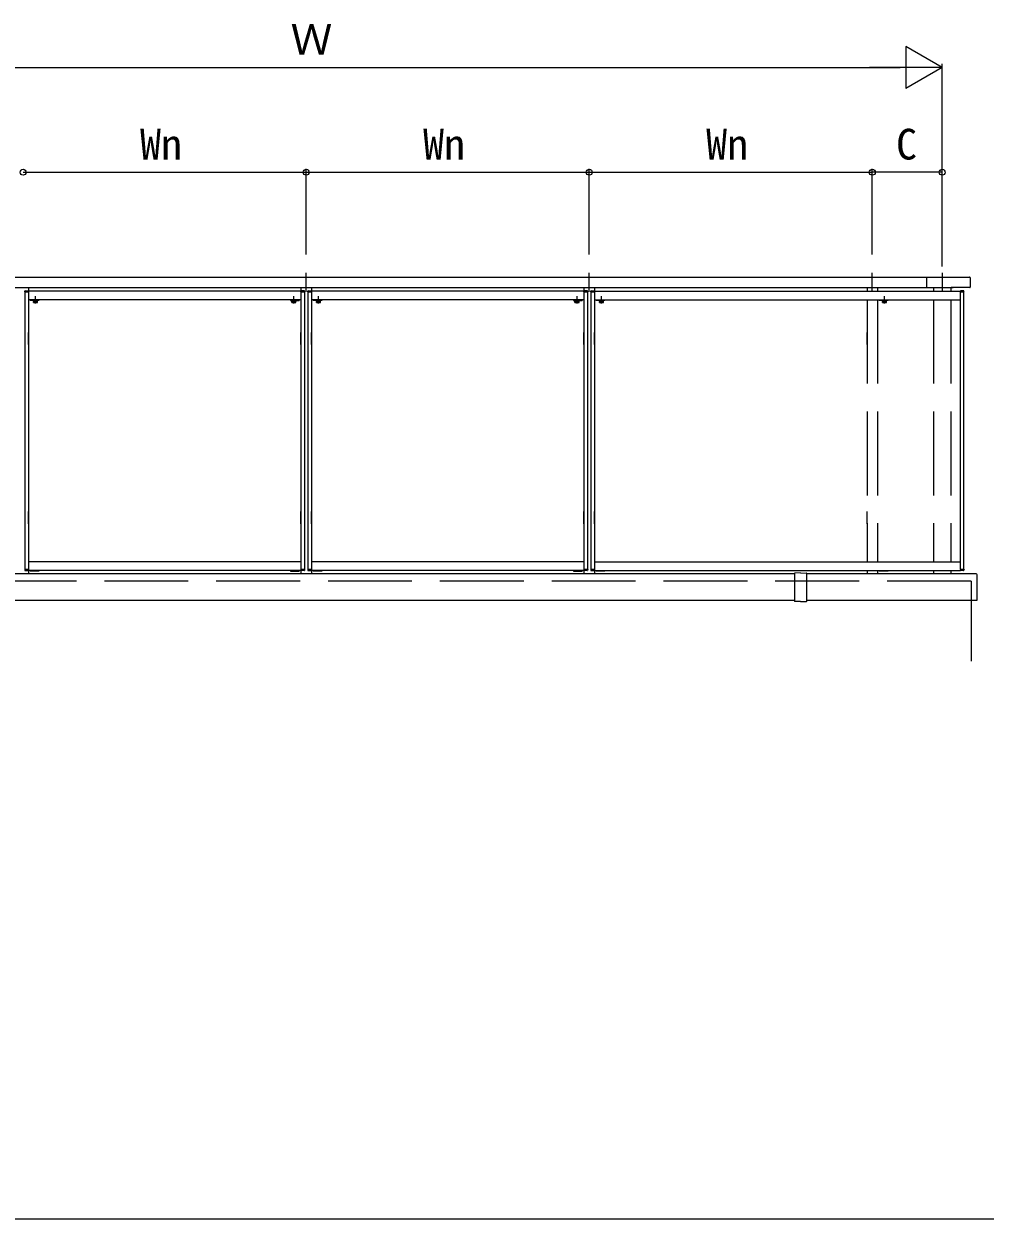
# Model space of a CAD drawing. Units: millimetres, scale not verified. Extents: x -990 to 990, y -1600 to 1603.
# Drawn here: x 462.6 to 737.6, y -1600 to -1257.9 of the extents above; entities that cross this region are included whole.
import ezdxf
from ezdxf.enums import TextEntityAlignment as Align

# ---------------------------------------------------------------- set-up
doc = ezdxf.new("R2010")
doc.units = ezdxf.units.MM
doc.header["$LTSCALE"] = 8
doc.linetypes.add('CHAIN2', pattern=[12, 9, -1, 1, -1])
doc.linetypes.add('DASHED3', pattern=[4, 3, -1])
for name, color, linetype, lineweight in [('0-1_USER1', 7, 'Continuous', 9), ('0-5_YKK_13', 4, 'Continuous', 9), ('0-6_YKK_D', 6, 'Continuous', 9)]:
    doc.layers.add(name, color=color, linetype=linetype, lineweight=lineweight)
doc.styles.add('ＭＳ ゴシック', font='')
doc.styles.get('ＭＳ ゴシック').set_extended_font_data('MS Gothic')

msp = doc.modelspace()

# ---------------------------------------------------------------- linework, layer by layer
at = {"layer": '0-1_USER1'}
msp.add_line((990, -1600), (-990, -1600), dxfattribs=at)
at = {"layer": '0-5_YKK_13'}
for p, q in [((353.57, -1330.338), (733.173, -1330.338)), ((543.37, -1334.588), (543.37, -1329.088)), ((624.37, -1334.588), (624.37, -1329.088)), ((705.37, -1334.588), (705.37, -1329.088)), ((720.87, -1330.338), (720.87, -1333.338)), ((725.37, -1329.088), (725.37, -1334.588)), ((733.37, -1330.538), (733.37, -1333.238)), ((358.79, -1333.338), (728.47, -1333.338)), ((463.87, -1333.338), (463.87, -1334.338)), ((541.87, -1333.338), (541.87, -1334.338)), ((544.87, -1333.338), (544.87, -1334.338)), ((622.87, -1333.338), (622.87, -1334.338)), ((625.87, -1333.338), (625.87, -1334.338)), ((703.87, -1333.338), (703.87, -1334.338)), ((706.87, -1333.338), (706.87, -1334.338)), ((722.87, -1333.338), (722.87, -1334.338)), ((727.87, -1333.338), (727.87, -1334.338)), ((728.47, -1333.338), (727.95, -1333.338)), ((733.27, -1333.338), (727.95, -1333.338)), ((462.82, -1334.588), (462.833, -1334.382)), ((462.82, -1334.588), (463.87, -1334.588)), ((462.87, -1334.588), (462.87, -1414.088)), ((463.87, -1334.588), (462.87, -1334.588)), ((462.933, -1334.288), (463.82, -1334.288)), ((463.87, -1334.588), (463.87, -1334.338)), ((541.87, -1334.338), (463.87, -1334.338)), ((463.87, -1334.588), (463.87, -1414.088)), ((541.87, -1336.838), (463.87, -1336.838)), ((464.37, -1336.838), (464.37, -1337.038)), ((465.37, -1337.268), (465.293, -1337.312)), ((465.293, -1337.623), (465.293, -1337.312)), ((465.37, -1337.668), (465.293, -1337.623)), ((465.295, -1337.118), (465.295, -1337.268)), ((466.445, -1337.118), (465.295, -1337.118)), ((466.445, -1337.268), (465.295, -1337.268)), ((465.37, -1337.268), (466.37, -1337.268)), ((465.37, -1337.668), (466.37, -1337.668)), ((465.581, -1337.623), (465.581, -1337.312)), ((465.85, -1337.268), (465.827, -1337.118)), ((465.891, -1337.118), (465.914, -1337.268)), ((466.159, -1337.623), (466.159, -1337.312)), ((466.37, -1337.268), (466.447, -1337.312)), ((466.445, -1337.268), (466.445, -1337.118)), ((539.37, -1337.268), (539.293, -1337.312)), ((539.295, -1337.268), (539.295, -1337.118)), ((539.295, -1337.118), (540.445, -1337.118)), ((539.295, -1337.268), (540.445, -1337.268)), ((540.37, -1337.268), (539.37, -1337.268)), ((540.37, -1337.668), (539.37, -1337.668)), ((539.581, -1337.623), (539.581, -1337.312)), ((539.85, -1337.118), (539.827, -1337.268)), ((539.89, -1337.268), (539.913, -1337.118)), ((540.159, -1337.623), (540.159, -1337.312)), ((540.37, -1337.268), (540.447, -1337.312)), ((540.37, -1337.668), (540.447, -1337.623)), ((540.445, -1337.118), (540.445, -1337.268)), ((540.447, -1337.623), (540.447, -1337.312)), ((541.37, -1336.838), (541.37, -1337.038)), ((541.87, -1334.588), (541.87, -1334.338)), ((542.92, -1334.588), (541.87, -1334.588)), ((541.87, -1334.588), (541.87, -1414.088)), ((541.87, -1334.588), (542.87, -1334.588)), ((542.808, -1334.288), (541.92, -1334.288)), ((542.87, -1334.588), (542.87, -1414.088)), ((542.92, -1334.588), (542.908, -1334.382)), ((543.82, -1334.588), (543.833, -1334.382)), ((543.82, -1334.588), (544.87, -1334.588)), ((543.87, -1334.588), (543.87, -1414.088)), ((544.87, -1334.588), (543.87, -1334.588)), ((543.933, -1334.288), (544.82, -1334.288)), ((544.87, -1334.588), (544.87, -1334.338)), ((622.87, -1334.338), (544.87, -1334.338)), ((544.87, -1334.588), (544.87, -1414.088)), ((622.87, -1336.838), (544.87, -1336.838)), ((545.37, -1336.838), (545.37, -1337.038)), ((546.37, -1337.268), (546.293, -1337.312)), ((546.293, -1337.623), (546.293, -1337.312)), ((546.37, -1337.668), (546.293, -1337.623)), ((546.295, -1337.118), (546.295, -1337.268)), ((547.445, -1337.118), (546.295, -1337.118)), ((547.445, -1337.268), (546.295, -1337.268)), ((546.37, -1337.268), (547.37, -1337.268)), ((546.37, -1337.668), (547.37, -1337.668)), ((546.581, -1337.623), (546.581, -1337.312)), ((546.85, -1337.268), (546.827, -1337.118)), ((546.891, -1337.118), (546.914, -1337.268)), ((547.159, -1337.623), (547.159, -1337.312)), ((547.37, -1337.268), (547.447, -1337.312)), ((547.445, -1337.268), (547.445, -1337.118)), ((620.37, -1337.268), (620.293, -1337.312)), ((620.295, -1337.268), (620.295, -1337.118)), ((620.295, -1337.118), (621.445, -1337.118)), ((620.295, -1337.268), (621.445, -1337.268)), ((621.37, -1337.268), (620.37, -1337.268)), ((621.37, -1337.668), (620.37, -1337.668)), ((620.581, -1337.623), (620.581, -1337.312)), ((620.85, -1337.118), (620.827, -1337.268)), ((620.89, -1337.268), (620.913, -1337.118)), ((621.159, -1337.623), (621.159, -1337.312)), ((621.37, -1337.268), (621.447, -1337.312)), ((621.37, -1337.668), (621.447, -1337.623)), ((621.445, -1337.118), (621.445, -1337.268)), ((621.447, -1337.623), (621.447, -1337.312)), ((622.37, -1336.838), (622.37, -1337.038)), ((622.87, -1334.588), (622.87, -1334.338)), ((623.92, -1334.588), (622.87, -1334.588)), ((622.87, -1334.588), (622.87, -1414.088)), ((622.87, -1334.588), (623.87, -1334.588)), ((623.808, -1334.288), (622.92, -1334.288)), ((623.87, -1334.588), (623.87, -1414.088)), ((623.92, -1334.588), (623.908, -1334.382)), ((624.82, -1334.588), (624.833, -1334.382)), ((624.82, -1334.588), (625.87, -1334.588)), ((624.87, -1334.588), (624.87, -1414.088)), ((625.87, -1334.588), (624.87, -1334.588)), ((624.933, -1334.288), (625.82, -1334.288)), ((625.87, -1334.588), (625.87, -1334.338)), ((625.87, -1334.338), (730.57, -1334.338)), ((625.87, -1334.588), (625.87, -1414.088)), ((625.87, -1336.838), (730.57, -1336.838)), ((626.37, -1336.838), (626.37, -1337.038)), ((627.37, -1337.268), (627.293, -1337.312)), ((627.293, -1337.623), (627.293, -1337.312)), ((627.37, -1337.668), (627.293, -1337.623)), ((627.295, -1337.118), (627.295, -1337.268)), ((628.445, -1337.118), (627.295, -1337.118)), ((628.445, -1337.268), (627.295, -1337.268)), ((627.37, -1337.268), (628.37, -1337.268)), ((627.37, -1337.668), (628.37, -1337.668)), ((627.581, -1337.623), (627.581, -1337.312)), ((627.85, -1337.268), (627.827, -1337.118)), ((627.891, -1337.118), (627.914, -1337.268)), ((628.159, -1337.623), (628.159, -1337.312)), ((628.37, -1337.268), (628.447, -1337.312)), ((628.445, -1337.268), (628.445, -1337.118)), ((707.37, -1336.838), (707.37, -1337.038)), ((708.37, -1337.268), (708.293, -1337.312)), ((708.293, -1337.623), (708.293, -1337.312)), ((708.37, -1337.668), (708.293, -1337.623)), ((708.295, -1337.118), (708.295, -1337.268)), ((709.445, -1337.118), (708.295, -1337.118)), ((709.445, -1337.268), (708.295, -1337.268)), ((708.37, -1337.268), (709.37, -1337.268)), ((708.37, -1337.668), (709.37, -1337.668)), ((708.581, -1337.623), (708.581, -1337.312)), ((708.85, -1337.268), (708.827, -1337.118)), ((708.891, -1337.118), (708.914, -1337.268)), ((709.159, -1337.623), (709.159, -1337.312)), ((709.37, -1337.268), (709.447, -1337.312)), ((709.445, -1337.268), (709.445, -1337.118)), ((730.57, -1334.588), (730.57, -1334.338)), ((730.57, -1414.088), (730.57, -1334.588)), ((730.57, -1334.588), (731.57, -1334.588)), ((731.62, -1334.588), (730.57, -1334.588)), ((731.508, -1334.288), (730.62, -1334.288)), ((731.57, -1414.088), (731.57, -1334.588)), ((731.62, -1334.588), (731.608, -1334.382)), ((541.87, -1411.838), (463.87, -1411.838)), ((622.87, -1411.838), (544.87, -1411.838)), ((625.87, -1411.838), (730.57, -1411.838)), ((683.12, -1415.338), (403.62, -1415.338)), ((462.82, -1414.088), (462.833, -1414.294)), ((462.82, -1414.088), (463.87, -1414.088)), ((463.87, -1414.088), (462.87, -1414.088)), ((462.933, -1414.388), (463.82, -1414.388)), ((463.87, -1413.838), (463.87, -1415.338)), ((463.87, -1414.088), (463.87, -1414.338)), ((541.87, -1414.338), (463.87, -1414.338)), ((464.37, -1414.338), (464.37, -1414.538)), ((541.37, -1414.338), (541.37, -1414.538)), ((541.87, -1413.838), (541.87, -1415.338)), ((541.87, -1414.088), (542.87, -1414.088)), ((541.87, -1414.088), (541.87, -1414.338)), ((542.92, -1414.088), (541.87, -1414.088)), ((542.808, -1414.388), (541.92, -1414.388)), ((542.92, -1414.088), (542.908, -1414.294)), ((543.82, -1414.088), (543.833, -1414.294)), ((543.82, -1414.088), (544.87, -1414.088)), ((544.87, -1414.088), (543.87, -1414.088)), ((543.933, -1414.388), (544.82, -1414.388)), ((544.87, -1413.838), (544.87, -1415.338)), ((544.87, -1414.088), (544.87, -1414.338)), ((622.87, -1414.338), (544.87, -1414.338)), ((545.37, -1414.338), (545.37, -1414.538)), ((622.37, -1414.338), (622.37, -1414.538)), ((622.87, -1413.838), (622.87, -1415.338)), ((622.87, -1414.088), (623.87, -1414.088)), ((622.87, -1414.088), (622.87, -1414.338)), ((623.92, -1414.088), (622.87, -1414.088)), ((623.808, -1414.388), (622.92, -1414.388)), ((623.92, -1414.088), (623.908, -1414.294)), ((624.82, -1414.088), (624.833, -1414.294)), ((624.82, -1414.088), (625.87, -1414.088)), ((625.87, -1414.088), (624.87, -1414.088)), ((624.933, -1414.388), (625.82, -1414.388)), ((625.87, -1413.838), (625.87, -1415.338)), ((625.87, -1414.088), (625.87, -1414.338)), ((625.87, -1414.338), (730.57, -1414.338)), ((626.37, -1414.338), (626.37, -1414.538)), ((683.12, -1415.195), (683.12, -1423.08)), ((684.87, -1415.038), (683.217, -1415.095)), ((684.87, -1415.038), (686.524, -1415.095)), ((686.62, -1423.08), (686.62, -1415.195)), ((735.118, -1415.338), (686.62, -1415.338)), ((703.87, -1414.338), (703.87, -1415.338)), ((706.87, -1414.338), (706.87, -1415.338)), ((707.37, -1414.338), (707.37, -1414.538)), ((722.87, -1414.338), (722.87, -1415.338)), ((727.87, -1414.338), (727.87, -1415.338)), ((730.57, -1414.088), (730.57, -1414.338)), ((731.62, -1414.088), (730.57, -1414.088)), ((730.57, -1414.088), (731.57, -1414.088)), ((731.508, -1414.388), (730.62, -1414.388)), ((731.62, -1414.088), (731.608, -1414.294)), ((735.37, -1422.808), (735.37, -1415.607)), ((403.62, -1422.838), (683.12, -1422.838)), ((684.87, -1423.238), (683.217, -1423.18)), ((684.87, -1423.238), (686.524, -1423.18)), ((686.62, -1422.838), (735.34, -1422.838)), ((733.62, -1422.837), (733.62, -1440.337))]:
    msp.add_line(p, q, dxfattribs=at)
at = {"layer": '0-5_YKK_13', "linetype": 'DASHED3'}
for p, q in [((463.87, -1334.338), (463.87, -1413.838)), ((541.87, -1334.338), (541.87, -1413.838)), ((544.87, -1334.338), (544.87, -1413.838)), ((622.87, -1334.338), (622.87, -1413.838)), ((625.87, -1334.338), (625.87, -1413.838)), ((703.87, -1336.838), (703.87, -1411.838)), ((706.87, -1336.838), (706.87, -1411.838)), ((722.87, -1336.838), (722.87, -1411.838)), ((727.87, -1336.838), (727.87, -1411.838)), ((463.87, -1349.688), (463.87, -1346.188)), ((541.87, -1349.688), (541.87, -1346.188)), ((544.87, -1349.688), (544.87, -1346.188)), ((622.87, -1349.688), (622.87, -1346.188)), ((625.87, -1349.688), (625.87, -1346.188)), ((703.87, -1349.688), (703.87, -1346.188)), ((463.87, -1400.988), (463.87, -1397.488)), ((541.87, -1400.988), (541.87, -1397.488)), ((544.87, -1400.988), (544.87, -1397.488)), ((622.87, -1400.988), (622.87, -1397.488)), ((625.87, -1400.988), (625.87, -1397.488)), ((703.87, -1400.988), (703.87, -1397.488)), ((733.62, -1417.437), (353.12, -1417.437)), ((733.62, -1417.437), (733.62, -1422.837))]:
    msp.add_line(p, q, dxfattribs=at)
at = {"layer": '0-5_YKK_13', "linetype": 'CHAIN2'}
for p, q in [((465.87, -1337.95), (465.87, -1335.809)), ((539.87, -1337.95), (539.87, -1335.809)), ((546.87, -1337.95), (546.87, -1335.809)), ((620.87, -1337.95), (620.87, -1335.809)), ((627.87, -1337.95), (627.87, -1335.809)), ((708.87, -1337.95), (708.87, -1335.809))]:
    msp.add_line(p, q, dxfattribs=at)
at = {"layer": '0-5_YKK_13'}
for points in [[(466.87, -1336.838), (466.87, -1337.038), (464.37, -1337.038)], [(466.37, -1337.668), (466.447, -1337.623), (466.447, -1337.312)], [(538.87, -1336.838), (538.87, -1337.038), (541.37, -1337.038)], [(539.37, -1337.668), (539.293, -1337.623), (539.293, -1337.312)], [(547.87, -1336.838), (547.87, -1337.038), (545.37, -1337.038)], [(547.37, -1337.668), (547.447, -1337.623), (547.447, -1337.312)], [(619.87, -1336.838), (619.87, -1337.038), (622.37, -1337.038)], [(620.37, -1337.668), (620.293, -1337.623), (620.293, -1337.312)], [(628.87, -1336.838), (628.87, -1337.038), (626.37, -1337.038)], [(628.37, -1337.668), (628.447, -1337.623), (628.447, -1337.312)], [(709.87, -1336.838), (709.87, -1337.038), (707.37, -1337.038)], [(709.37, -1337.668), (709.447, -1337.623), (709.447, -1337.312)], [(466.87, -1414.338), (466.87, -1414.538), (464.37, -1414.538)], [(538.87, -1414.338), (538.87, -1414.538), (541.37, -1414.538)], [(547.87, -1414.338), (547.87, -1414.538), (545.37, -1414.538)], [(619.87, -1414.338), (619.87, -1414.538), (622.37, -1414.538)], [(628.87, -1414.338), (628.87, -1414.538), (626.37, -1414.538)], [(709.87, -1414.338), (709.87, -1414.538), (707.37, -1414.538)]]:
    msp.add_lwpolyline(points, dxfattribs=at)
for points in [[(465.295, -1337.038), (465.295, -1337.118), (466.445, -1337.118), (466.445, -1337.038)], [(540.445, -1337.038), (540.445, -1337.118), (539.295, -1337.118), (539.295, -1337.038)], [(546.295, -1337.038), (546.295, -1337.118), (547.445, -1337.118), (547.445, -1337.038)], [(621.445, -1337.038), (621.445, -1337.118), (620.295, -1337.118), (620.295, -1337.038)], [(627.295, -1337.038), (627.295, -1337.118), (628.445, -1337.118), (628.445, -1337.038)], [(708.295, -1337.038), (708.295, -1337.118), (709.445, -1337.118), (709.445, -1337.038)]]:
    msp.add_lwpolyline(points, close=True, dxfattribs=at)
at = {"layer": '0-5_YKK_13', "linetype": 'DASHED3'}
for points in [[(465.565, -1337.668), (465.68, -1337.432), (465.87, -1337.331)], [(466.175, -1337.668), (466.06, -1337.432), (465.87, -1337.331)], [(539.565, -1337.668), (539.68, -1337.432), (539.87, -1337.331)], [(540.175, -1337.668), (540.06, -1337.432), (539.87, -1337.331)], [(546.565, -1337.668), (546.68, -1337.432), (546.87, -1337.331)], [(547.175, -1337.668), (547.06, -1337.432), (546.87, -1337.331)], [(620.565, -1337.668), (620.68, -1337.432), (620.87, -1337.331)], [(621.175, -1337.668), (621.06, -1337.432), (620.87, -1337.331)], [(627.565, -1337.668), (627.68, -1337.432), (627.87, -1337.331)], [(628.175, -1337.668), (628.06, -1337.432), (627.87, -1337.331)], [(708.565, -1337.668), (708.68, -1337.432), (708.87, -1337.331)], [(709.175, -1337.668), (709.06, -1337.432), (708.87, -1337.331)]]:
    msp.add_lwpolyline(points, dxfattribs=at)
at = {"layer": '0-5_YKK_13'}
for centre, radius, start, end in [((733.17, -1330.538), 0.2, 0, 90.07336), ((733.27, -1333.238), 0.1, 270, 0), ((462.933, -1334.388), 0.1, 90, 176.5), ((463.82, -1334.338), 0.05, 0, 90), ((465.437, -1337.523), 0.256, 55.61708, 124.38292), ((465.437, -1337.412), 0.256, 235.61708, 304.38292), ((465.87, -1338.223), 0.955, 72.41276, 107.58724), ((465.87, -1336.712), 0.955, 252.41276, 287.58724), ((466.303, -1337.523), 0.256, 55.61708, 124.38292), ((466.303, -1337.412), 0.256, 235.61708, 304.38292), ((539.437, -1337.523), 0.256, 55.61708, 124.38292), ((539.437, -1337.412), 0.256, 235.61708, 304.38292), ((539.87, -1338.223), 0.955, 72.41276, 107.58724), ((539.87, -1336.712), 0.955, 252.41276, 287.58724), ((540.303, -1337.523), 0.256, 55.61708, 124.38292), ((540.303, -1337.412), 0.256, 235.61708, 304.38292), ((541.92, -1334.338), 0.05, 90, 180), ((542.808, -1334.388), 0.1, 3.5, 90), ((543.933, -1334.388), 0.1, 90, 176.5), ((544.82, -1334.338), 0.05, 0, 90), ((546.437, -1337.523), 0.256, 55.61708, 124.38292), ((546.437, -1337.412), 0.256, 235.61708, 304.38292), ((546.87, -1338.223), 0.955, 72.41276, 107.58724), ((546.87, -1336.712), 0.955, 252.41276, 287.58724), ((547.303, -1337.523), 0.256, 55.61708, 124.38292), ((547.303, -1337.412), 0.256, 235.61708, 304.38292), ((620.437, -1337.523), 0.256, 55.61708, 124.38292), ((620.437, -1337.412), 0.256, 235.61708, 304.38292), ((620.87, -1338.223), 0.955, 72.41276, 107.58724), ((620.87, -1336.712), 0.955, 252.41276, 287.58724), ((621.303, -1337.523), 0.256, 55.61708, 124.38292), ((621.303, -1337.412), 0.256, 235.61708, 304.38292), ((622.92, -1334.338), 0.05, 90, 180), ((623.808, -1334.388), 0.1, 3.5, 90), ((624.933, -1334.388), 0.1, 90, 176.5), ((625.82, -1334.338), 0.05, 0, 90), ((627.437, -1337.523), 0.256, 55.61708, 124.38292), ((627.437, -1337.412), 0.256, 235.61708, 304.38292), ((627.87, -1338.223), 0.955, 72.41276, 107.58724), ((627.87, -1336.712), 0.955, 252.41276, 287.58724), ((628.303, -1337.523), 0.256, 55.61708, 124.38292), ((628.303, -1337.412), 0.256, 235.61708, 304.38292), ((708.437, -1337.523), 0.256, 55.61708, 124.38292), ((708.437, -1337.412), 0.256, 235.61708, 304.38292), ((708.87, -1338.223), 0.955, 72.41276, 107.58724), ((708.87, -1336.712), 0.955, 252.41276, 287.58724), ((709.303, -1337.523), 0.256, 55.61708, 124.38292), ((709.303, -1337.412), 0.256, 235.61708, 304.38292), ((730.62, -1334.338), 0.05, 90, 180), ((731.508, -1334.388), 0.1, 3.5, 90), ((462.933, -1414.288), 0.1, 183.5, 270), ((463.82, -1414.338), 0.05, 270, 0), ((541.92, -1414.338), 0.05, 180, 270), ((542.808, -1414.288), 0.1, 270, 356.5), ((543.933, -1414.288), 0.1, 183.5, 270), ((544.82, -1414.338), 0.05, 270, 0), ((622.92, -1414.338), 0.05, 180, 270), ((623.808, -1414.288), 0.1, 270, 356.5), ((624.933, -1414.288), 0.1, 183.5, 270), ((625.82, -1414.338), 0.05, 270, 0), ((683.22, -1415.195), 0.1, 92, 180), ((686.52, -1415.195), 0.1, 360, 88), ((730.62, -1414.338), 0.05, 180, 270), ((731.508, -1414.288), 0.1, 270, 356.5), ((735.083, -1415.623), 0.288, 3.2469, 83.03847), ((683.22, -1423.08), 0.1, 180, 268), ((686.52, -1423.08), 0.1, 272, 0), ((735.34, -1422.808), 0.03, 270, 0)]:
    msp.add_arc(centre, radius, start, end, dxfattribs=at)
at = {"layer": '0-6_YKK_D'}
for p, q in [((725.37, -1270.338), (714.978, -1264.338)), ((714.978, -1264.338), (714.978, -1276.338)), ((373.37, -1270.338), (713.37, -1270.338)), ((725.37, -1270.338), (704.585, -1270.338)), ((725.37, -1270.338), (714.978, -1276.338)), ((725.37, -1327.341), (725.37, -1269.338)), ((543.37, -1323.888), (543.37, -1299.338)), ((543.37, -1323.888), (543.37, -1299.338)), ((624.37, -1322.888), (624.37, -1299.338)), ((624.37, -1323.888), (624.37, -1299.338)), ((705.37, -1323.888), (705.37, -1299.338)), ((705.37, -1323.888), (705.37, -1299.338)), ((725.37, -1323.888), (725.37, -1299.338)), ((462.37, -1300.338), (543.37, -1300.338)), ((543.37, -1300.338), (624.37, -1300.338)), ((624.37, -1300.338), (705.37, -1300.338)), ((725.37, -1300.338), (705.37, -1300.338))]:
    msp.add_line(p, q, dxfattribs=at)
for centre in [(462.37, -1300.338), (462.37, -1300.338), (543.37, -1300.338), (543.37, -1300.338), (624.37, -1300.338), (624.37, -1300.338), (705.37, -1300.338), (705.37, -1300.338), (725.37, -1300.338)]:
    msp.add_circle(centre, 0.85, dxfattribs=at)

# ---------------------------------------------------------------- texts
at = {"layer": '0-6_YKK_D', "style": 'ＭＳ ゴシック'}
for s, p in [('Ｗ', (538.89, -1269.338)), ('Wn', (495.83, -1299.338)), ('Wn', (576.83, -1299.338)), ('Wn', (657.83, -1299.338)), ('C', (712.17, -1299.338))]:
    msp.add_text(s, height=8.798, dxfattribs=at).set_placement(p, align=Align.BOTTOM_LEFT)

doc.saveas('drawing.dxf')
